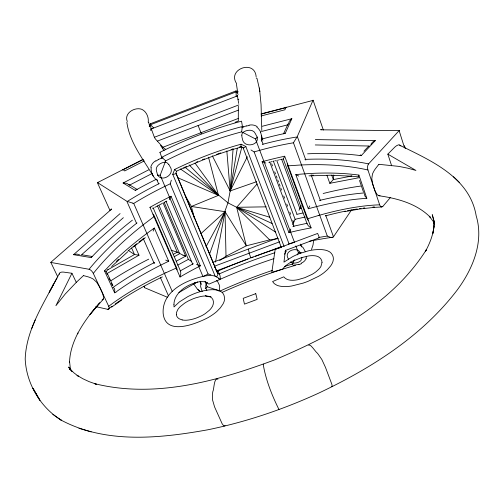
<?xml version="1.0" encoding="UTF-8"?>
<svg xmlns="http://www.w3.org/2000/svg" width="504" height="504" viewBox="0 0 504 504"><rect width="100%" height="100%" fill="white"/><g stroke="black" fill="none" stroke-linecap="round" stroke-linejoin="round"><path stroke-width="0.76" d="M238.31 120.966L238.335 106.237M358.237 176.721L358.917 175.09L355.95 174.712A199.515 93.145 -17.4 0 0 299.899 174.227L295.791 174.598L308.322 208.769L312.133 207.736A197.127 74.371 -26.4 0 1 364.083 198.507L366.836 198.318L358.917 175.09M236.2 96.346L236.048 90.896L150.476 123.719L149.215 126.498M351.414 209.941L351.332 210.237M315.353 139.577L375.322 140.584L361.179 155.667L360.196 155.541L360.31 155.075M120.091 213.589L73.54 254.684L91.211 257.594L91.457 256.649L92.043 256.454L82.139 254.835M233.062 148.9L230.171 190.928L227.947 202.841L209.418 254.482M313.576 240.855L313.034 244.938L311.478 249.53M333.793 174.982L333.314 179.594L329.799 183.317L326.983 175.373M237.308 148.233L230.171 190.928L256.567 181.711M114.698 292.912L104.511 270.894L106.684 268.594A199.559 91.394 -27.1 0 1 150.898 230.517L154.337 228.047L168.727 261.229L165.041 263.006A197.127 76.123 -17.1 0 0 117.104 291.173C112.846 295.665 116.235 288.836 113.665 287.784M278.964 409.5C272.525 396.56 266.465 381.711 263.674 366.956A66.604 4.542 70.1 0 1 263.472 365.961L263.264 364.09L263.718 364.65M215.498 262.074L225.042 211.693L191.4 206.47L185.22 195.672M171.341 180.174L170.239 183.796A197.644 96.579 -19.9 0 0 133.736 203.44L172.292 291.526M283.569 133.806L284.111 133.176L285.22 133.377L291.841 118.711L262.256 126.265M364.442 193.801L364.852 195.974L366.799 198.286M148.208 122.239C148.951 117.312 146.444 111.567 141.863 109.337C134.732 106.659 123.738 113.261 127.298 121.552M242.355 126.517L241.643 131.859L255.446 138.928L294.55 242.512M241.863 147.105L230.171 190.928L212.329 155.831M200.894 282.612L200.636 286.612L202.123 291.4A16.078 14.95 -27.3 0 0 202.224 291.621M154.337 228.047L153.147 231.103M286.543 107.402A3.906 1.21 76 0 0 285.598 107.743L284.936 109.796L261.066 115.983M71.933 273.269L55.919 305.676L65.281 293.952L76.274 282.36L71.933 273.269L63.599 272.103A49.178 19.776 53.6 0 0 61.526 272.128L60.121 272.538A10.2 4.12 54.5 0 0 59.812 272.765L59.302 274.352M180.041 277.005L149.959 207.308A200.056 77.522 -22 0 1 171.032 196.245L200.346 265.86A193.297 88.509 -22 0 0 180.041 277.005L180.785 273.785L180.634 271.473L153.355 208.303M53.298 284.779L49.228 292.276L53.298 284.779C40.956 308.032 26.176 331.865 25.2 358.93C26.246 383.418 40.446 407.402 61.337 420.248C106.136 444.03 159.844 438.411 207.925 429.767C246.311 421.892 283.664 409.261 319.234 392.868C371.171 368.241 421.779 336.395 457.096 290.184C472.664 269.243 484.136 242.027 476.185 215.838C469.696 176.885 430.145 160.335 398.84 144.824A10.389 5.116 85.1 0 0 398.368 144.887L396.724 145.643A50.047 24.526 86.2 0 0 394.752 147.162L387.841 154.142L391.639 165.784M203.055 276.753L160.203 175.165L165.684 160.82A197.549 99.918 -22.6 0 1 241.643 131.872M370.843 144.39L372.488 142.166L375.322 140.584M171.032 196.245L169.256 199.672M284.13 246.601L245.845 146.507L241.151 144.182A197.159 101.745 -22.6 0 0 174.649 169.489L172.746 174.302L215.258 276.362M161.192 158.124L161.633 157.028L159.913 152.334M283.267 159.1L284.703 156.227A200.056 77.522 -22 0 0 262.112 161.702L288.95 232.64A193.297 88.509 -22 0 1 311.107 227.896L284.703 156.227M35.236 319.971L31.802 328.337M399.54 130.391L399.332 130.782M292.78 224.601L295.111 219.316L273.37 161.129M301.165 205.594L299.867 208.536L281.648 159.264M261.305 141.133L261.923 137.132L260.549 132.105M162.49 148.258L162.943 147.244L238.531 118.364M149.587 126.8L150.538 124.715L150.476 123.719M288.03 123.908L283.613 133.655M150.69 130.322L151.313 128.911L237.441 95.899L238.663 103.389M290.795 229.074L288.95 232.64M308.341 208.732L309.727 205.985M247.332 156.713L230.171 190.928L226.825 150.904M298.985 210.313L299.861 208.555L301.367 208.19M59.434 273.338L52.901 285.497L57.009 278.05M284.552 254.23L286.007 251.502L285.472 250.104M205.997 246.714L225.042 211.693L246.311 245.82L269.646 239.879L278.183 238.613M312.839 100.554L313.066 100.145L323.348 130.045M294.506 259.837L292.163 264.127A189.58 62.924 -21.5 0 0 284.369 266.503M293.863 142.084L297.032 136.956A202.74 97.115 -24.9 0 0 262.288 144.402M250.979 149.953L254.123 151.924A197.669 95.678 -25 0 1 293.467 142.796L293.744 142.298M293.467 142.802L327.31 236.061L330.794 237.485L333.169 237.163A196.869 71.53 -19.2 0 0 309.292 241.284M297.24 254.867L298.412 252.743L295.842 245.939M288.446 244.673L289 243.709L294.601 242.374M296.919 214.143L276.759 160.511M148.686 169.835L123.102 182.99L135.274 190.399L136.836 189.328M102.117 299.867L102.501 299.748A12.663 5.305 54 0 0 102.898 299.546L103.742 297.681L102.677 293.7A36.282 14.918 54.2 0 0 101.203 290.31L100.907 289.661A39.136 16.065 54.3 0 0 99.553 286.908L96.592 282.164L93.341 279.153A12.669 5.305 54 0 0 92.642 278.731L90.499 277.698A49.228 20.311 53.4 0 0 88.465 276.954L83.488 275.594M283.355 159.069L307.276 224.311L308.65 226.113L311.107 227.896M351.288 210.313L333.472 236.823L325.76 215.428M225.118 425.578L223.978 426.088L222.201 423.87L214.578 406.923L212.48 399.666L212.606 393.007A66.704 19.02 77.1 0 1 212.846 391.507C214.2 389.145 213.841 377.313 217.948 379.134M107.837 309.292A4.385 1.833 53.6 0 0 108.707 306.312L93.309 273.426L94.21 272.305A201.827 94.021 -28.7 0 1 144.453 223.864L154.438 216.311A4 1.94 55 0 0 152.995 214.106M378.844 164.323L375.266 168.947A49.997 25.099 86.5 0 0 373.949 170.976L372.765 173.294A12.865 6.558 85.7 0 0 372.456 174.113L371.794 178.655L372.803 184.218A39.81 19.902 85.4 0 0 373.716 187.186L373.949 187.872A36.899 18.478 85.5 0 0 375.26 191.388L377.433 195.01L379.701 195.735A12.858 6.552 85.7 0 0 380.01 195.659M390.436 197.474L382.845 206.394A202.306 74.983 -27.7 0 0 381.452 206.451M257.16 183.935L236.659 207.308L246.311 245.82L226.006 256.24L219.656 260.568M91.211 257.594L94.084 254.564A221.854 102.583 -28.6 0 1 132.394 220.172M363.951 151.219L368.67 146.198M103.44 299.017L89.951 314.502L99.754 302.822C91.243 312.291 83.481 322.522 77.534 333.818L77.95 333.005C73.212 342.203 69.728 352.252 69.527 362.685L69.552 361.349L70.484 369.854M76.274 282.36L83.368 275.701M111.655 266.553L127.676 251.811M399.439 130.315L399.124 130.624L404.517 147.748M201.077 233.509L225.042 211.693L226.006 256.24M207.453 282.498C204.882 284.458 205.613 288.067 206.823 290.594M81.024 255.251L123.348 217.703M111.485 209.223L50.715 262.414L89.076 269.268A206.974 95.502 -28.6 0 1 137 222.944M133.384 247.023L145.284 237.667M108.688 306.306L109.733 305.519A197.933 74.554 -15.5 0 1 165.822 272.771M111.535 307.156L121.577 300.126M291.841 118.711L289.277 121.288L288.446 124.236M241.769 127.733L246.355 125.843M107.05 273.533L138.997 255.194L134.87 245.921M107.9 269.728L134.518 254.507L138.997 255.194M180.205 270.906L193.372 263.68M135.274 190.399L138.663 188.509A217.186 105.204 -20 0 1 156.196 179.361M153.235 208.246L154.13 207.755M176.261 261.229L185.705 256.089L163.025 202.784M173.225 254.388L177.307 252.176L182.946 255.144M174.195 256.681L179.67 253.714L159.144 205.695M155.03 207.27L162.269 203.421M203.729 276.255L208.058 274L210.911 274.737M152.069 173.521L129.377 185.22L126.888 183.349L123.102 182.99M164.096 202.476L166.849 201.064M142.575 159.617L97.53 182.612L126.832 201.254L136.622 223.499M122.529 169.999A3.875 0.832 62.5 0 1 123.171 169.735L143.426 159.396M144.295 160.915L124.69 170.938L123.171 169.735M158.212 159.466L162.981 157.79M165.803 272.771L176.69 267.882L154.438 216.311M183.639 168.286C202.23 159.705 221.483 152.555 241.202 147.029M73.54 254.684L76.772 254.029L79.556 254.759M151.061 130.152L150.538 124.715L236.357 91.797L237.8 92.402M238.902 104.889L154.382 137.264L151.32 128.93M154.325 137.214A4.171 0.775 47.3 0 0 157.368 141.107L238.379 110.149M235.116 122.264L237.976 121.174M275.997 238.713L212.877 262.338M276.57 238.493L277.717 238.058M214.496 266.207L279.663 241.794M238.972 262.452L216.909 270.698L216.248 270.434M239.539 262.244L244.068 260.543M244.635 260.335L248.031 259.062M251.433 257.79L253.134 257.153M255.402 256.303L257.67 255.452M258.237 255.238L261.645 253.966M262.212 253.751L281.528 246.513M318.257 215.567L307.238 218.893L287.696 165.873L299.899 165.041A201.757 96.377 -15.9 0 1 366.603 169.697L367.933 169.993L379.657 204.813A4.454 2.262 86.3 0 0 382.82 206.331M106.382 271.858L107.39 274.636M298.891 264.398L294.153 265.123M261.141 113.904L312.934 100.435L297.316 136.489L305.821 160.096M261.047 114.124L285.598 107.743M268.846 162.408L269.823 162.156M261.469 131.494L287.765 124.828M270.805 161.904L271.782 161.658M272.758 161.412L273.735 161.173M274.712 160.933L275.688 160.694M277.635 160.228L278.611 160.001M292.868 226.353L307.232 223.266M279.581 159.774L280.552 159.548M281.522 159.327L282.492 159.107M296.799 214.351L302.891 213.009M285.22 133.377L281.528 134.171A217.218 104.227 -24.9 0 0 261.519 139.161M351.836 176.003L333.314 179.594L331.752 175.153M329.799 183.317L359.056 177.71M344.641 211.636L360.007 208.965L374.611 207.358M374.264 207.383L381.679 206.987M308.977 175.864L330.788 175.209L351.584 176.179M379.657 204.813L378.46 204.863A197.933 72.217 -27.9 0 0 318.251 215.58M266.213 206.835L236.659 207.308L227.947 202.841L184.924 167.164M293.731 263.176C296.951 263.069 302.602 261.708 301.839 257.342M320.645 129.805L399.111 130.643L368.588 163.901A206.911 97.877 -16.1 0 0 304.92 159.39M315.277 144.95L369.356 146.028M378.995 164.329L398.815 166.383L407.805 168.185L415.92 170.44L387.841 154.142M97.367 182.379L98.041 182.524M351.023 176.135L358.237 176.879M360.196 155.541L357.229 155.188A221.779 105.128 -16.1 0 0 307.604 153.815M378.775 195.747C397.259 198.311 416.682 203.578 430.233 217.167L429.263 216.254L434.013 222.415M265.866 163.05L262.112 161.702M50.86 262.445L57.771 276.879M153.304 208.366L152.372 208.095M95.766 306.64L107.862 309.349A202.299 77.307 -15.7 0 1 112.146 306.18M182.183 319.927L179.393 318.887A27.953 11.787 -23.2 0 1 176.356 314.546M104.511 270.894L106.457 271.587M78.939 428.299L91.192 431.884M269.772 217.224L236.659 207.308L269.646 239.879M133.409 203.333L132.829 203.15M171.083 250.204L177.307 252.176L157.525 205.972M185.661 256.076L185.277 255.956M132.779 203.131L127.298 201.442A202.715 98.028 -20 0 1 159.327 183.532M185.088 255.893L184.325 255.635M200.346 265.86L196.566 264.417M150.891 207.617L149.959 207.308M219.322 274.069L217.684 273.514L203.496 239.627M216.859 270.642L218.194 271.095L219.227 273.918A196.138 62.987 -21.5 0 1 274.844 252.756M184.275 255.616L183.002 255.163M298.746 176.066L295.791 174.598M218.566 278.693L220.21 279.266A191.155 61.456 -21.5 0 1 273.867 258.659M168.727 261.229L165.696 260.089M399.653 144.95L400.913 145.952M237.85 99.181L238.795 99.578M144.705 287.746L167.341 297.234M236.048 90.896L238.203 91.804M177.61 177.66L218.478 195.35L208.536 157.261M157.582 180.407L155.295 178.851L153.468 176.488C143.394 159.251 129.578 142.701 126.863 122.245M272.097 223.499L236.659 207.308L275.77 232.205M360.574 154.993L361.179 155.667M241.322 146.758L242.638 147.388M242.745 147.439L243.048 147.281M243.445 126.743L242.374 126.221L241.555 121.168A216.997 108.681 -22.6 0 0 159.919 152.347M137.063 189.384L128.885 184.508M300.378 245.19L303.175 247.697L305.38 251.773M97.341 182.498L109.973 210.464M164.216 202.501L188.389 259.39L191.652 261.513M128.665 250.646L134.518 254.507L131.664 248.119M180.495 168.998L218.478 195.35L191.4 206.47L194.431 218.415M52.8 414.313L61.337 420.248L59.8 419.177M331.317 386.385L332.275 386.612L331.815 384.18L325.452 367.309L321.829 359.484L318.169 354.186A67.038 10.256 63.3 0 0 317.274 353.096C315.781 352.233 309.796 342.751 308.776 345.391M216.537 280.495L217.923 282.07L219.146 284.678A14.112 12.751 -39.5 0 1 219.668 286.644L219.618 289.05A4.278 3.78 -43.2 0 1 218.49 290.978M197.908 289.605L200.34 291.608L197.222 288.905L193.819 284.124M176.759 171.404L175.883 172.828M290.474 261.954L291.035 262.395A4.297 3.698 11.2 0 0 293.725 263.119M165.652 160.795L161.784 157.254M174.649 169.489L176.765 171.354M453.55 176.765L459.61 182.612M189.151 164.884L218.478 195.35L194.998 163.05M150.538 124.715L153.67 127.985M157.374 141.139L162.943 147.244M168.764 164.468L166.931 162.697A4.498 4.29 -55.6 0 0 164.128 162.231C160.083 162.987 154.778 166.484 156.549 171.322A13.457 12.562 -60 0 0 156.92 172.507C158.899 184.225 176.375 175.083 169.879 166.377A14.799 14.062 -44.6 0 0 168.771 164.468M236.357 91.797L238.115 94.361M160.524 145.36L164.071 150.671M153.468 176.488L152.006 173.445M70.1 369.665L68.645 367.044L71.908 371.391L69.647 368.575L73.729 372.689L78.58 376.425L77.043 375.272L82.688 378.668L89.088 381.641L96.365 384.224L94.487 383.613C154.967 398.746 218.144 380.955 274.97 359.755C332.388 335.431 392.188 303.912 426.378 249.663L425.414 251.464C429.805 243.407 433.232 234.688 434.12 225.49L432.904 233.453L433.824 227.43L433.95 221.621L434.215 224.513M69.357 368.204L70.088 369.558M236.653 83.639C226.762 69.149 254.841 59.069 256.139 76.759M300.63 253.619C298.16 245.568 282.889 251.042 288.364 258.829A14.188 12.556 8.9 0 0 288.565 259.289M107.818 274.548L112.89 285.529M108.971 278.057L109.916 280.111M111.497 283.531L112.449 285.585M143.999 286.285L144.642 287.715L144.163 286.291M143.256 238.562L154.306 263.68M160.303 277.313L168.519 295.968M156.618 179.141L158.628 183.878M166.011 201.291L192.793 264.461M200.101 281.692L201.254 284.42M205.034 281.446L207.289 286.789L220.009 291.047A189.58 62.924 -21.5 0 1 272.658 270.308M170.239 183.796L208.058 274M201.354 133.692L198.122 125.546M176.079 173.263L217.753 273.672M176.217 173.924L195.628 220.67M195.917 221.376L203.207 238.928M250.746 257.689L249.259 253.474L248.415 249.096M243.086 147.779L281.377 247.546M254.123 151.924L289 243.709M261.255 135.878L262.899 140.276M271.694 163.743L272.519 165.942M274.718 171.807L275.543 174.012M276.249 175.896L277.068 178.082M277.742 179.878L278.567 182.076M279.254 183.91L280.073 186.096M280.766 187.942L281.585 190.14M283.784 196.012L284.609 198.211M286.808 204.076L287.633 206.275M289.832 212.146L290.657 214.345M292.856 220.21L293.681 222.409M261.248 139.343L263.063 144.175M269.741 161.979L293.964 226.517M300.567 244.119L301.613 246.903M311.138 174.85L320.443 200.674M359.497 180.419L363.46 192.005M149.625 125.817L148.636 122.188M404.41 145.643L405.348 148.592M257.008 78.404L259.466 89.076M434.234 222.006L432.256 214.666L433.994 221.149M214.49 266.257L214.616 267.359M236.439 84.193L237.636 92.1M259.692 90.544L261.059 104.561L261.797 130.555M259.295 87.992L259.862 91.615M433.654 219.832L434.19 224.469M256.278 77.792L256.309 78.315M176.375 314.54L176.532 312.43L177.71 309.739A19.183 8.064 -23.4 0 1 180.526 306.419L184.59 303.206A18.61 7.818 -23.4 0 1 189.372 300.453L192.969 298.872A24.375 10.294 -23.4 0 1 195.873 297.814L200.409 296.579A17.262 7.251 -23.4 0 1 205.166 296.012L205.884 296.018A18.988 7.982 -23.4 0 1 207.919 296.201A18.465 7.762 -23.4 0 1 209.664 296.648C214.471 298.166 214.269 304.718 211.397 307.963A19.624 8.297 -23.4 0 1 209.355 310.294L205.349 313.551A16.821 7.125 -23.4 0 1 201.373 315.882L197.776 317.488A19.517 8.253 -23.4 0 1 186.789 320.204A18.988 8.033 -23.4 0 1 182.19 319.92M165.602 149.215A4.07 0.762 47.2 0 1 162.95 147.212M151.219 128.816A4.026 0.737 47.3 0 1 151.206 128.671M151.446 128.501A4.026 0.737 47.3 0 1 152.038 128.772M237.403 95.634A4.045 0.384 -89.3 0 1 237.447 95.76M237.107 96.188A4.045 0.384 -89.3 0 1 237.227 95.678M177.282 170.831A201.613 104.158 -22.6 0 1 186.455 166.534M196.415 162.194A201.613 104.158 -22.6 0 1 197.757 161.639M202.457 159.724A201.613 104.158 -22.6 0 1 204.473 158.924M216.676 154.356A201.613 104.158 -22.6 0 1 220.765 152.933M231.027 149.575A201.613 104.158 -22.6 0 1 233.087 148.945M239.268 147.118A201.613 104.158 -22.6 0 1 241.334 146.532M217.482 271.265A4.032 1.134 85.9 0 1 217.734 270.95M218.106 270.988A209.935 67.542 -21.5 0 1 281.314 247.338M215.996 270.194A4.007 1.669 -47.1 0 1 216.323 270.352M281.408 247.143A4.045 1.386 51.5 0 1 281.465 247.111M219.328 273.956A4.026 1.153 86.5 0 1 220.254 279.336M241.107 147.036A4.246 0.41 -84 0 1 241.051 144.484M219.467 290.493A4.032 0.573 -88.7 0 1 219.454 290.758M222.214 292.339A193.933 65.734 -21.5 0 1 295.231 265.375A4.045 1.525 52.4 0 1 292.137 264.216M207.245 286.757A4.038 1.802 -47.7 0 1 205.191 288.508M301.247 252.636A4.057 1.966 3.9 0 1 298.437 252.693M257.588 137A4.265 0.75 -42.8 0 1 255.471 138.877M161.797 157.261A202.747 101.392 -22.6 0 1 242.355 126.535M160.159 175.14A4.24 0.901 -0.1 0 1 157.33 175.165M217.816 273.622A4.089 1.72 -47.3 0 1 216.499 276.948M286.007 251.464A4.108 1.884 3.7 0 1 285.037 251.345M245.851 146.469A4.297 0.863 -43.4 0 1 243.312 148.025M176.041 173.565A4.278 1.021 0.5 0 1 172.727 174.283M106.716 270.868A203.925 93.908 -26.9 0 1 108.196 269.344M116.437 261.311A203.925 93.908 -26.9 0 1 118.579 259.327M128.01 250.992A203.925 93.908 -26.9 0 1 136.754 243.797M139.148 241.907A203.925 93.908 -26.9 0 1 144.018 238.165M112.953 287.494A202.117 77.622 -17.2 0 1 154.671 262.401M111.056 280.665A221.899 85.51 -17.2 0 1 148.724 259.151M89.107 269.325A4.454 1.884 54.4 0 1 93.328 273.433M115.296 303.937A202.299 77.307 -15.7 0 1 162.345 276.891M110.943 209.922A3.881 1.796 55.5 0 1 111.334 208.902M176.621 267.87A3.906 1.789 54.2 0 1 177.011 269.848M177.754 265.129A217.192 99.036 -22 0 1 188.389 259.39M295.111 219.316A217.192 99.036 -22 0 1 305.235 217.035M178.857 292.641A196.869 70.642 -24 0 1 194.405 283.67A196.9 70.654 -24 0 1 197.612 281.912M194.727 282.391A3.893 0.876 61.1 0 1 194.405 283.67M155.95 161.11A18.843 17.268 -46.6 0 1 158.3 159.655M151.994 173.452A16.878 15.876 -26.3 0 1 151.446 171.694L151.143 169.697A9.822 9.211 -29.4 0 1 151.288 167.334M150.753 167.246A9.727 9.047 -33.8 0 1 155.742 160.77M246.424 126.044A18.931 16.916 15.7 0 1 249.115 125.584M260.587 132.092A16.947 15.8 0.3 0 0 259.755 130.423L258.565 128.766A9.866 9.154 2.8 0 0 256.807 127.109M249.02 125.175A9.771 8.959 5.7 0 1 257.191 126.605M301.386 263.661A18.138 16.437 18.8 0 1 298.966 264.581M306.337 256.252A9.393 8.637 2.8 0 1 306.054 258.413M306.18 258.457A9.311 8.581 7.7 0 1 301.153 263.189M205.796 295.823A9.349 8.7 -30.6 0 1 205.304 295.489M211 296.604A9.261 8.662 -35.6 0 1 205.771 295.867M318.61 237.491A192.421 68.739 -19.2 0 1 327.31 236.061M319.448 200.447A202.117 75.858 -26.3 0 1 364.178 192.938M323.171 193.504A221.899 83.57 -26.3 0 1 360.751 186.064M367.92 170.006A4.523 2.325 85.3 0 1 368.607 163.964M325.307 215.914A202.306 74.983 -27.7 0 1 345.542 211.119M347.514 210.722A202.306 74.983 -27.7 0 1 357.241 208.99M359.535 208.637A202.306 74.983 -27.7 0 1 361.059 208.41M363.321 208.102A202.306 74.983 -27.7 0 1 364.82 207.9M372.922 207.024A202.306 74.983 -27.7 0 1 374.371 206.898M320.802 129.389A3.931 2.142 83.8 0 1 321.735 129.78M287.677 165.892A4.032 2.3 84.5 0 1 287.305 163.252M308.448 220.557A3.931 2.136 85.6 0 1 307.276 218.856M311.144 175.304A203.874 95.647 -17.6 0 1 313.375 175.178M322.024 262.363L320.947 266.389A21.748 9.242 -20.7 0 1 318.66 269.382L316.046 271.719A19.032 8.102 -20.6 0 1 312.001 274.39L304.895 277.641L297.908 279.688A17.445 7.434 -20.7 0 1 292.578 280.287C289.365 280.363 285.812 279.506 283.784 276.828L272.582 281.553L274.289 283.658L276.803 285.201A28.161 11.995 -20.7 0 0 282.101 286.442A29.553 12.581 -20.7 0 0 284.275 286.568A28.35 12.077 -20.7 0 0 291.665 286.02L303.206 283.084A43.993 18.503 -20.7 0 0 308.328 281.213L318.566 276.312A29.257 12.455 -20.6 0 0 324.022 272.651L327.386 269.709L330.599 265.98A35.4 15.013 -20.7 0 0 333.024 261.217C334.404 257.053 331.878 252.321 327.77 250.916A29.837 12.606 -20.6 0 0 323.089 249.757L321.993 249.644A32.886 13.923 -20.6 0 0 318.446 249.537L314.735 249.77A27.367 11.542 -20.6 0 0 308.234 250.891L299.867 253.468A28.589 12.064 -20.6 0 0 292.522 256.731L283.947 262.124L285.434 250.463L319.423 237.749L317.627 233.44L275.197 249.322L271.795 272.355L282.624 269.117A22.019 9.324 -20.6 0 1 288.527 263.649A18.856 7.963 -20.7 0 1 293.523 260.776L301.581 257.62L308.58 255.95A18.005 7.604 -20.6 0 1 312.871 255.654A19.064 8.058 -20.6 0 1 316.481 256.095C319.454 256.675 321.98 259.258 322.024 262.363M173.949 304.655L173.993 306.968L179.449 301.877L187.753 296.667A28.64 12.033 -23.3 0 1 193.826 293.876C202.287 290.222 226.813 284.105 224.311 300.787A37.321 15.718 -23.5 0 1 222.844 304.258L220.311 307.913L216.852 311.453A27.934 11.831 -23.4 0 1 212.486 314.843A28.778 12.178 -23.4 0 1 207.352 317.993C194.859 324.356 165.123 336.105 163.132 313.091C162.049 290.928 186.31 279.959 204.662 276.034A24.123 9.834 -23.1 0 1 210.407 275.518A24.041 9.796 -23.1 0 1 215.019 276.104L218.257 277.817L219.656 279.594L208.889 284.124L205.474 281.812L200.976 281.572A15.126 6.161 -23.2 0 0 196.781 282.334L193.712 283.279A19.681 8.051 -23.2 0 0 191.633 284.067A17.722 7.239 -23.2 0 0 183.664 288.37C178.473 292.207 173.88 297.889 173.949 304.655M241.819 135.148L241.901 136.603A14.887 13.86 17.4 0 0 242.399 138.757C243.558 149.36 262.603 144.913 255.925 134.801A13.52 12.228 28.1 0 0 255.377 133.68C253.405 129.005 247.225 129.723 243.697 131.903A4.523 4.208 26.5 0 0 241.964 134.07L241.819 135.148M255.767 293.662L243.18 298.349L244.459 304.126L257.179 299.395L255.767 293.662M36.282 393.996L32.924 388.187L39.904 400.308L36.282 393.996M241.29 146.91A4.246 0.41 -84 0 0 241.315 146.834"/></g></svg>
